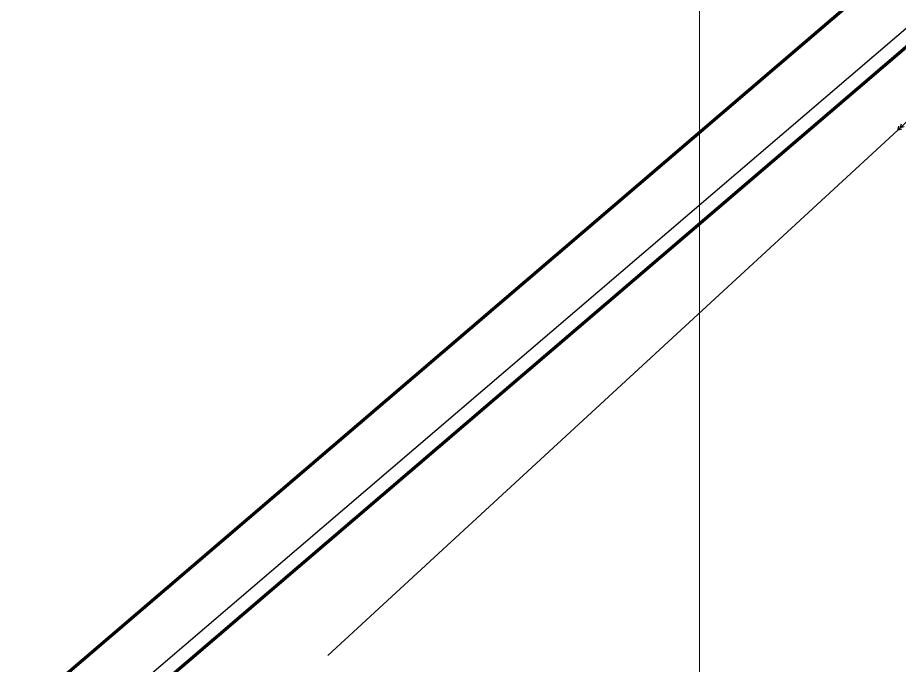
# Model space of a CAD drawing. Header units: millimetres. Extents: x 37412591 to 74834139, y 4258245 to 8527567.
# Drawn here: x 37414254.1 to 37414572, y 4262095.6 to 4262328.9 of the extents above; entities that cross this region are included whole.
import ezdxf

# ---------------------------------------------------------------- set-up
doc = ezdxf.new("R2010")
doc.units = ezdxf.units.MM
doc.layers.add('GXYZ', color=2, linetype='Continuous')
doc.layers.add('井田边界', color=7, linetype='Continuous')
doc.layers.add('保安煤柱线', color=1, linetype='线圈线（保安煤柱线） ----0-----0----0-----0----0-----0--', lineweight=30)
doc.styles.get("Standard").update_dxf_attribs({"font": 'simfang.ttf', "width": 0.6667})
doc.linetypes.add('FENCELINE1', pattern='A,6.35,-2.54,[133,ltypeshp.shx,S=2.54,R=0,X=-2.54,Y=0],-2.54,25.4', length=36.83)
doc.linetypes.add('井田境界', pattern='A,10,-4,["+",Standard,S=4,R=0,X=-2,Y=-2],-4,10', length=28)
doc.linetypes.add('线圈线（保安煤柱线） ----0-----0----0-----0----0-----0--', pattern='A,14.5,-2,[133,ltypeshp.shx,S=0.5,R=0,X=0,Y=0],-3,25.4', length=44.9)

# ---------------------------------------------------------------- blocks, each defined once
blk = doc.blocks.new('gc013a')
at = {"linetype": 'Continuous'}
blk.add_line((0.5, 0), (4, 0), dxfattribs=at)
at = {"linetype": 'Continuous', "flags": 128}
for points in [[(2.77, 0.35), (3.38, 0), (2.77, -0.35)], [(3.39, 0.35), (4, 0), (3.39, -0.35)]]:
    blk.add_lwpolyline(points, dxfattribs=at)

msp = doc.modelspace()

# ---------------------------------------------------------------- linework, layer by layer
at = {"linetype": 'ByBlock', "lineweight": 20}
msp.add_line((37414500, 4258300.88, 4910.12), (37414500, 4263462.94, 4910.12), dxfattribs=at)
at = {"color": 1, "linetype": 'FENCELINE1', "lineweight": 30, "ltscale": 2}
msp.add_line((37415664.8, 4263256.88, 4911.4), (37412934.63, 4260923.63, 4911.4), dxfattribs=at)
at = {"color": 1, "lineweight": 100, "ltscale": 10, "elevation": 1295.67}
msp.add_lwpolyline([(37413633.92, 4261260.19), (37413509.14, 4261408.06), (37414990.14, 4262673.74), (37415123.6, 4262517.44), (37414883.13, 4262194.51), (37414963.55, 4262099.32), (37414980.5, 4261829.13), (37414834.97, 4261709.37), (37414754.59, 4261757.6), (37414557.63, 4261595.53), (37414091.19, 4261078.21), (37413948.29, 4261167.05), (37413786.59, 4261178.42), (37413633.92, 4261260.19)], dxfattribs=at)
at = {"layer": 'GXYZ', "linetype": 'Continuous'}
msp.add_line((37414365.93, 4262099.15, 4910.12), (37414571.45, 4262288.43, 4910.12), dxfattribs=at)
at = {"layer": '井田边界', "color": 0, "linetype": '井田境界', "lineweight": 100, "ltscale": 5}
msp.add_lwpolyline([(37416043.52, 4261183.92), (37416053.51, 4260479.91), (37416104.51, 4259255.91), (37415890.51, 4258908.9), (37415461.5, 4258704.9), (37414915.5, 4258547.9), (37412906.49, 4260925.93), (37415678.53, 4263294.94)], close=True, dxfattribs=at)
at = {"layer": '保安煤柱线', "color": 1, "linetype": 'FENCELINE1', "lineweight": 30, "ltscale": 2}
msp.add_line((37415664.8, 4263256.88, 4911.4), (37412934.63, 4260923.63, 4911.4), dxfattribs=at)

# ---------------------------------------------------------------- block references
at = {"layer": 'GXYZ', "linetype": 'Continuous', "xscale": 2.000000002122947, "yscale": 2.000000002122947, "rotation": 222.6448218708853}
msp.add_blockref('gc013a', (37414577.33, 4262293.85, 4910.12), dxfattribs=at)

doc.saveas('drawing.dxf')
